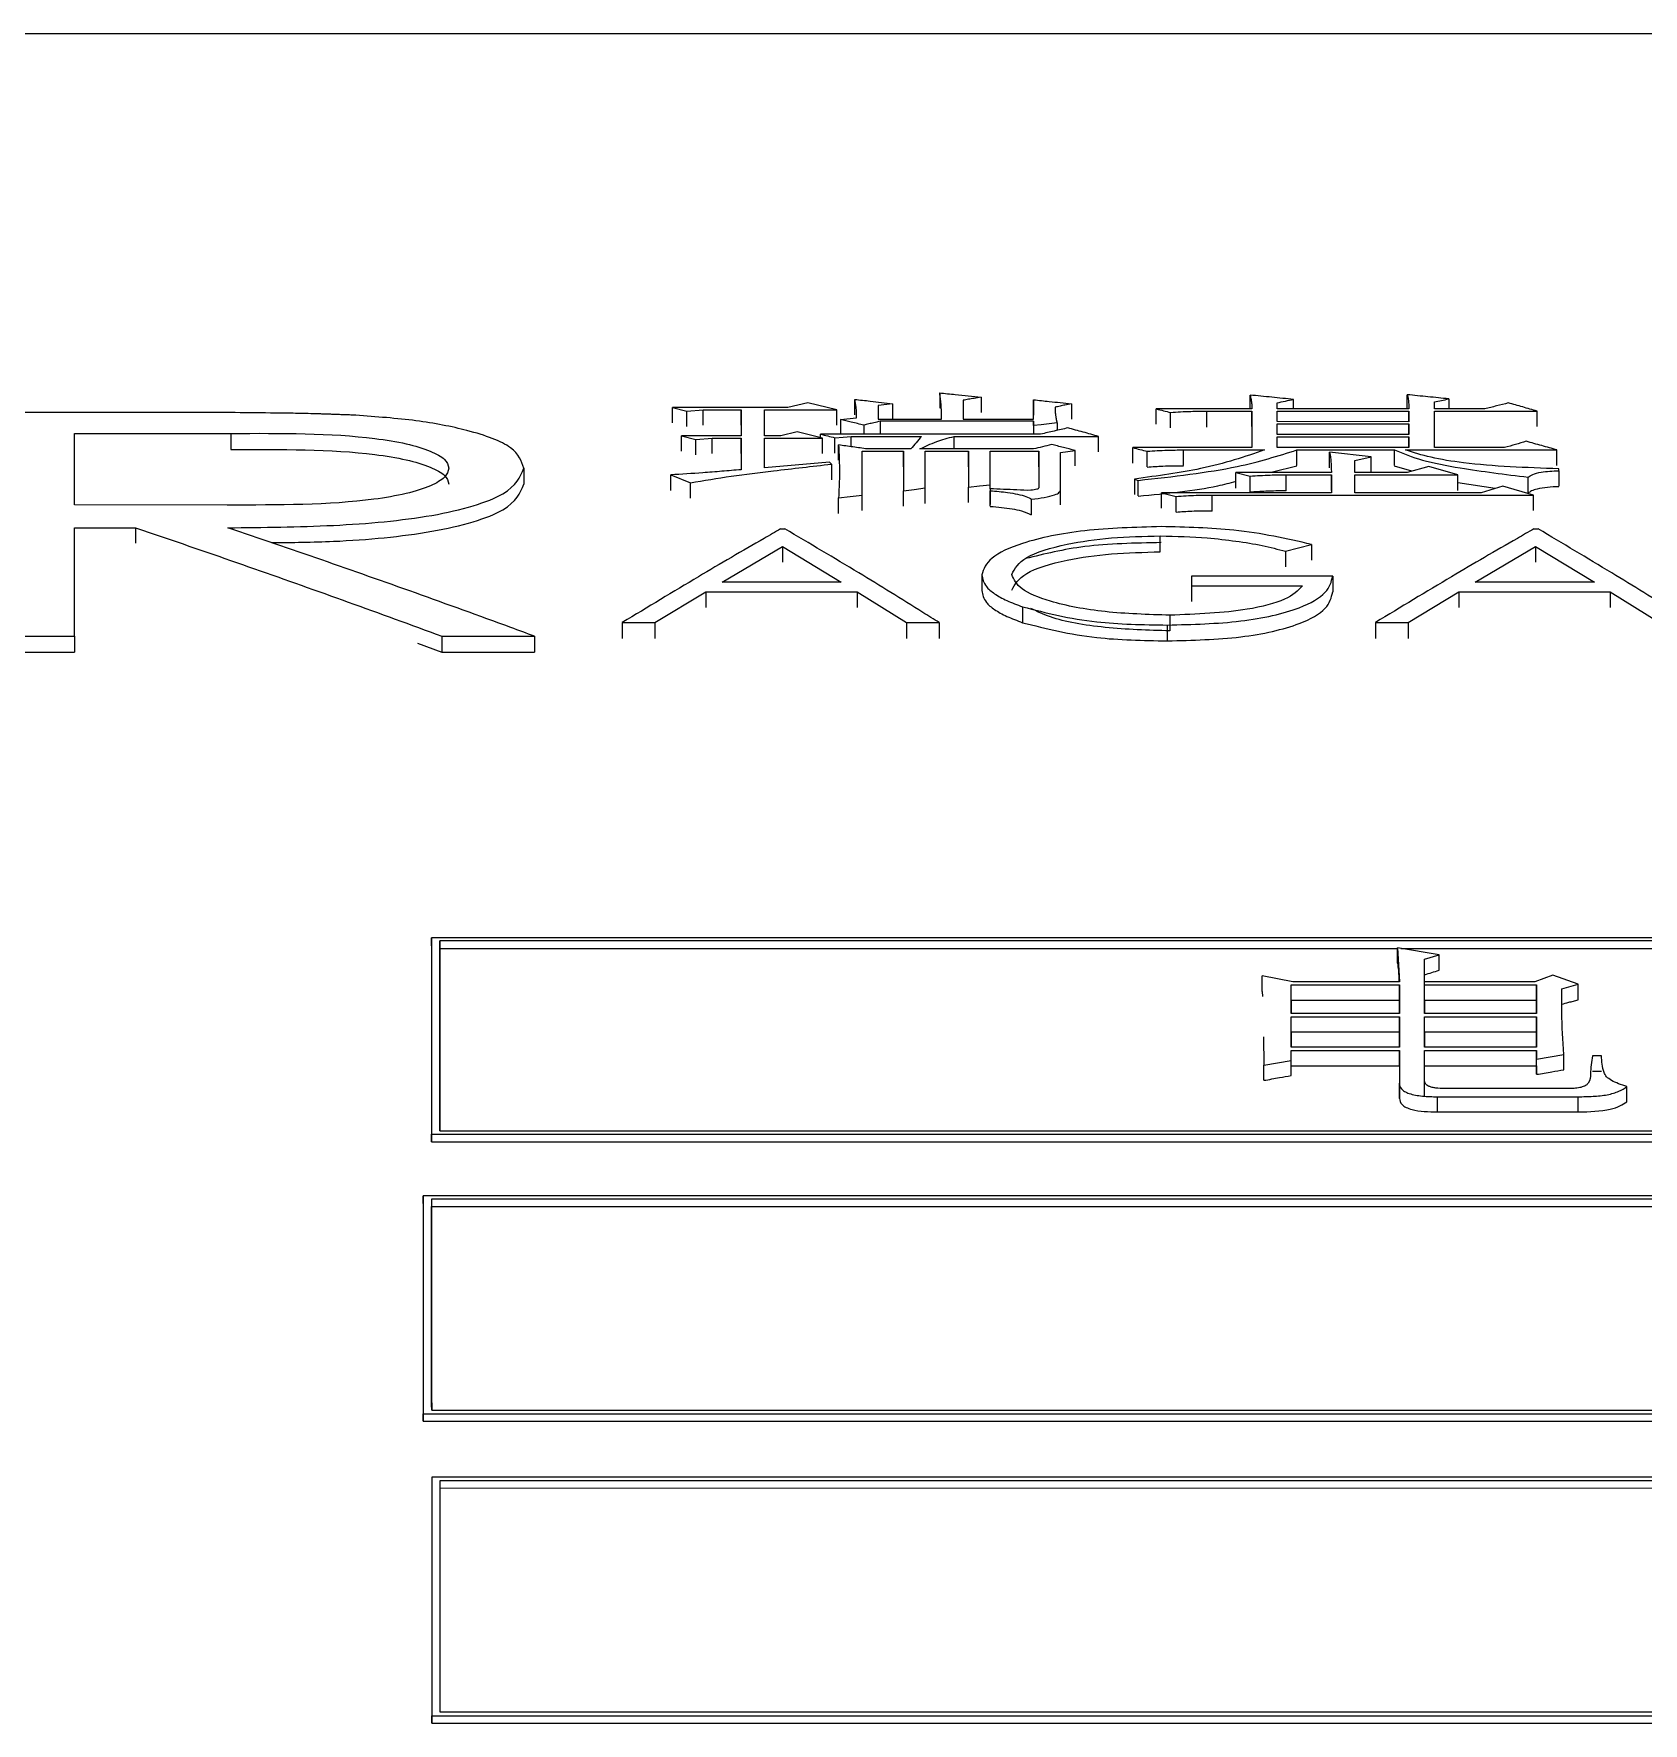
# Model space of a CAD drawing. Header units: millimetres. Extents: x 2223 to 4172, y 741 to 2119.
# Drawn here: x 2707.64 to 2717.28, y 1922.48 to 1932.61 of the extents above; entities that cross this region are included whole.
import ezdxf

# ---------------------------------------------------------------- set-up
doc = ezdxf.new("R2010")
doc.units = ezdxf.units.MM

msp = doc.modelspace()

# ---------------------------------------------------------------- linework, layer by layer
at = {"color": 7, "linetype": 'Continuous', "lineweight": 25}
for p, q in [((2734.201, 1932.604), (2697.201, 1932.606)), ((2712.274, 1930.394), (2712.155, 1930.366)), ((2712.447, 1930.353), (2712.274, 1930.394)), ((2712.555, 1930.323), (2712.555, 1930.415)), ((2712.782, 1930.389), (2712.696, 1930.379)), ((2712.782, 1930.389), (2712.782, 1930.297)), ((2713.064, 1930.454), (2713.064, 1930.362)), ((2713.204, 1930.41), (2713.204, 1930.297)), ((2713.312, 1930.428), (2713.312, 1930.336)), ((2713.626, 1930.297), (2713.626, 1930.413)), ((2713.626, 1930.413), (2713.626, 1930.321)), ((2713.853, 1930.389), (2713.853, 1930.297)), ((2714.924, 1930.358), (2714.924, 1930.441)), ((2715.086, 1930.358), (2715.086, 1930.394)), ((2715.184, 1930.358), (2715.184, 1930.415)), ((2715.865, 1930.358), (2715.865, 1930.443)), ((2716.028, 1930.358), (2716.028, 1930.4)), ((2716.114, 1930.418), (2716.114, 1930.358)), ((2708.432, 1930.337), (2707.431, 1930.337)), ((2711.463, 1930.366), (2711.549, 1930.345)), ((2712.155, 1930.366), (2711.463, 1930.366)), ((2711.463, 1930.274), (2711.463, 1930.366)), ((2711.549, 1930.345), (2711.647, 1930.353)), ((2711.549, 1930.253), (2711.549, 1930.345)), ((2711.647, 1930.353), (2711.874, 1930.353)), ((2711.874, 1930.353), (2711.874, 1930.196)), ((2711.874, 1930.261), (2711.874, 1930.353)), ((2712.014, 1930.353), (2712.447, 1930.353)), ((2712.014, 1930.196), (2712.014, 1930.353)), ((2712.447, 1930.261), (2712.447, 1930.353)), ((2712.469, 1930.295), (2712.566, 1930.305)), ((2712.469, 1930.295), (2712.469, 1930.207)), ((2712.696, 1930.379), (2712.696, 1930.297)), ((2712.696, 1930.297), (2713.074, 1930.297)), ((2712.707, 1930.284), (2712.707, 1930.207)), ((2713.626, 1930.284), (2712.707, 1930.284)), ((2713.204, 1930.297), (2713.626, 1930.297)), ((2713.626, 1930.284), (2713.626, 1930.207)), ((2713.626, 1930.258), (2713.626, 1930.284)), ((2714.935, 1930.358), (2714.362, 1930.358)), ((2714.362, 1930.266), (2714.362, 1930.358)), ((2714.448, 1930.245), (2714.448, 1930.337)), ((2714.665, 1930.345), (2714.935, 1930.345)), ((2714.665, 1930.248), (2714.665, 1930.345)), ((2714.935, 1930.345), (2714.935, 1930.126)), ((2714.935, 1930.253), (2714.935, 1930.345)), ((2715.876, 1930.358), (2715.086, 1930.358)), ((2715.086, 1930.345), (2715.876, 1930.345)), ((2715.086, 1930.282), (2715.086, 1930.345)), ((2715.876, 1930.281), (2715.086, 1930.282)), ((2715.876, 1930.345), (2715.876, 1930.281)), ((2715.876, 1930.281), (2715.876, 1930.345)), ((2716.33, 1930.358), (2716.028, 1930.358)), ((2716.028, 1930.345), (2716.644, 1930.345)), ((2716.028, 1930.126), (2716.028, 1930.345)), ((2716.644, 1930.253), (2716.644, 1930.345)), ((2707.88, 1929.784), (2707.88, 1930.211)), ((2707.88, 1930.211), (2708.817, 1930.211)), ((2708.817, 1930.211), (2708.817, 1930.115)), ((2711.517, 1930.196), (2711.603, 1930.175)), ((2711.874, 1930.196), (2711.517, 1930.196)), ((2711.517, 1930.104), (2711.517, 1930.196)), ((2711.603, 1930.175), (2711.701, 1930.183)), ((2711.701, 1930.183), (2711.874, 1930.183)), ((2711.874, 1930.183), (2711.874, 1929.994)), ((2711.874, 1930.09), (2711.874, 1930.183)), ((2712.112, 1930.196), (2712.014, 1930.196)), ((2712.014, 1930.183), (2712.361, 1930.183)), ((2712.014, 1930.005), (2712.014, 1930.183)), ((2712.209, 1930.22), (2712.112, 1930.196)), ((2712.361, 1930.183), (2712.209, 1930.22)), ((2713.669, 1930.207), (2712.35, 1930.207)), ((2712.35, 1930.185), (2712.35, 1930.207)), ((2712.361, 1930.09), (2712.361, 1930.183)), ((2712.436, 1930.093), (2712.436, 1930.185)), ((2712.534, 1930.193), (2712.955, 1930.193)), ((2712.534, 1930.131), (2712.534, 1930.193)), ((2712.609, 1930.26), (2712.609, 1930.207)), ((2713.15, 1930.193), (2714.016, 1930.193)), ((2713.15, 1930.118), (2713.15, 1930.193)), ((2713.626, 1930.258), (2713.626, 1930.207)), ((2713.767, 1930.274), (2713.767, 1930.229)), ((2714.016, 1930.101), (2714.016, 1930.193)), ((2715.086, 1930.268), (2715.876, 1930.268)), ((2715.086, 1930.204), (2715.086, 1930.268)), ((2715.876, 1930.204), (2715.086, 1930.204)), ((2715.086, 1930.191), (2715.876, 1930.191)), ((2715.086, 1930.126), (2715.086, 1930.191)), ((2715.876, 1930.268), (2715.876, 1930.204)), ((2715.876, 1930.204), (2715.876, 1930.268)), ((2715.876, 1930.191), (2715.876, 1930.126)), ((2715.876, 1930.126), (2715.876, 1930.191)), ((2711.603, 1930.082), (2711.603, 1930.175)), ((2712.458, 1930.05), (2712.458, 1930.142)), ((2712.599, 1930.104), (2712.847, 1930.104)), ((2712.599, 1929.842), (2712.599, 1930.104)), ((2712.891, 1930.118), (2712.631, 1930.118)), ((2712.847, 1930.104), (2712.847, 1929.868)), ((2712.847, 1930.011), (2712.847, 1930.104)), ((2713.626, 1930.118), (2712.945, 1930.118)), ((2712.977, 1930.104), (2713.237, 1930.104)), ((2712.977, 1929.885), (2712.977, 1930.104)), ((2713.237, 1930.104), (2713.237, 1929.89)), ((2713.237, 1930.011), (2713.237, 1930.104)), ((2713.367, 1930.104), (2713.659, 1930.104)), ((2713.367, 1929.904), (2713.367, 1930.104)), ((2713.659, 1930.104), (2713.659, 1929.885)), ((2713.659, 1930.011), (2713.659, 1930.104)), ((2713.788, 1929.876), (2713.788, 1930.096)), ((2713.875, 1930.017), (2713.875, 1930.109)), ((2714.935, 1930.126), (2714.221, 1930.126)), ((2714.221, 1930.033), (2714.221, 1930.126)), ((2714.308, 1930.011), (2714.308, 1930.104)), ((2714.524, 1930.112), (2715.011, 1930.112)), ((2714.524, 1930.02), (2714.524, 1930.112)), ((2715.876, 1930.126), (2715.086, 1930.126)), ((2715.205, 1930.02), (2715.205, 1930.112)), ((2715.205, 1930.112), (2715.79, 1930.112)), ((2715.649, 1930.071), (2715.4, 1930.099)), ((2715.4, 1930.006), (2715.4, 1930.099)), ((2715.79, 1930.02), (2715.79, 1930.112)), ((2715.855, 1930.112), (2716.763, 1930.112)), ((2716.449, 1930.126), (2716.028, 1930.126)), ((2716.763, 1930.02), (2716.763, 1930.112)), ((2710.572, 1930.003), (2710.572, 1929.907)), ((2712.404, 1930.038), (2712.014, 1930.005)), ((2712.415, 1930.027), (2712.404, 1930.038)), ((2712.415, 1930.027), (2712.415, 1929.934)), ((2715.205, 1930.016), (2715.059, 1929.979)), ((2715.552, 1930.049), (2715.649, 1930.071)), ((2715.552, 1929.977), (2715.552, 1930.049)), ((2715.649, 1929.978), (2715.649, 1930.071)), ((2715.893, 1929.985), (2715.79, 1930.016)), ((2715.995, 1930.013), (2715.865, 1929.977)), ((2716.168, 1929.963), (2715.995, 1930.013)), ((2716.774, 1929.988), (2716.774, 1929.999)), ((2716.774, 1929.988), (2716.774, 1929.895)), ((2711.452, 1929.87), (2711.452, 1929.963)), ((2711.452, 1929.963), (2711.57, 1929.916)), ((2711.57, 1929.823), (2711.57, 1929.916)), ((2712.977, 1929.792), (2712.977, 1929.885)), ((2713.237, 1929.797), (2713.237, 1929.89)), ((2713.367, 1929.879), (2713.367, 1929.904)), ((2713.367, 1929.879), (2713.367, 1929.868)), ((2713.367, 1929.879), (2713.367, 1929.786)), ((2713.788, 1929.783), (2713.788, 1929.876)), ((2714.232, 1929.938), (2714.232, 1929.845)), ((2714.232, 1929.938), (2714.254, 1929.93)), ((2714.254, 1929.837), (2714.254, 1929.93)), ((2714.838, 1929.977), (2714.924, 1929.955)), ((2715.411, 1929.977), (2714.838, 1929.977)), ((2714.838, 1929.884), (2714.838, 1929.977)), ((2714.924, 1929.862), (2714.924, 1929.955)), ((2715.141, 1929.963), (2715.411, 1929.963)), ((2715.141, 1929.867), (2715.141, 1929.963)), ((2715.411, 1929.963), (2715.411, 1929.856)), ((2715.411, 1929.87), (2715.411, 1929.963)), ((2715.865, 1929.977), (2715.552, 1929.977)), ((2715.552, 1929.963), (2716.168, 1929.963)), ((2715.552, 1929.856), (2715.552, 1929.963)), ((2716.168, 1929.87), (2716.168, 1929.963)), ((2716.393, 1929.882), (2716.168, 1929.915)), ((2716.439, 1929.896), (2716.309, 1929.856)), ((2716.623, 1929.842), (2716.439, 1929.896)), ((2716.59, 1929.856), (2716.59, 1929.949)), ((2708.795, 1929.782), (2707.88, 1929.784)), ((2712.458, 1929.732), (2712.458, 1929.825)), ((2712.599, 1929.749), (2712.599, 1929.842)), ((2712.847, 1929.775), (2712.847, 1929.868)), ((2713.367, 1929.775), (2713.367, 1929.868)), ((2713.615, 1929.723), (2713.615, 1929.817)), ((2714.394, 1929.763), (2714.394, 1929.856)), ((2714.394, 1929.856), (2714.481, 1929.834)), ((2715.411, 1929.856), (2714.394, 1929.856)), ((2714.481, 1929.74), (2714.481, 1929.834)), ((2714.697, 1929.746), (2714.697, 1929.842)), ((2714.697, 1929.842), (2716.623, 1929.842)), ((2716.309, 1929.856), (2715.552, 1929.856)), ((2716.623, 1929.749), (2716.623, 1929.842)), ((2707.88, 1929.646), (2708.245, 1929.646)), ((2707.88, 1928.996), (2707.88, 1929.646)), ((2708.245, 1929.646), (2708.245, 1929.553)), ((2712.111, 1929.639), (2712.137, 1929.639)), ((2714.386, 1929.502), (2714.386, 1929.597)), ((2716.624, 1929.639), (2716.65, 1929.639)), ((2711.76, 1929.32), (2712.122, 1929.533)), ((2712.122, 1929.533), (2712.474, 1929.32)), ((2712.122, 1929.533), (2712.122, 1929.439)), ((2715.137, 1929.506), (2715.291, 1929.546)), ((2715.137, 1929.506), (2715.137, 1929.412)), ((2715.291, 1929.546), (2715.291, 1929.452)), ((2716.273, 1929.32), (2716.635, 1929.533)), ((2716.635, 1929.533), (2716.987, 1929.32)), ((2716.635, 1929.533), (2716.635, 1929.439)), ((2712.474, 1929.32), (2711.76, 1929.32)), ((2713.316, 1929.364), (2713.316, 1929.269)), ((2714.573, 1929.356), (2714.573, 1929.298)), ((2715.419, 1929.356), (2714.573, 1929.356)), ((2714.573, 1929.356), (2714.573, 1929.262)), ((2714.573, 1929.298), (2715.239, 1929.298)), ((2714.573, 1929.298), (2714.573, 1929.204)), ((2715.419, 1929.356), (2715.419, 1929.262)), ((2716.987, 1929.32), (2716.273, 1929.32)), ((2711.358, 1929.078), (2711.662, 1929.262)), ((2711.662, 1929.262), (2711.662, 1929.168)), ((2711.662, 1929.262), (2712.569, 1929.262)), ((2712.569, 1929.262), (2712.569, 1929.168)), ((2712.569, 1929.262), (2712.865, 1929.078)), ((2713.561, 1929.172), (2713.561, 1929.077)), ((2715.871, 1929.078), (2716.175, 1929.262)), ((2716.175, 1929.262), (2716.175, 1929.168)), ((2716.175, 1929.262), (2717.082, 1929.262)), ((2717.082, 1929.262), (2717.082, 1929.168)), ((2717.082, 1929.262), (2717.377, 1929.078)), ((2711.162, 1929.078), (2711.358, 1929.078)), ((2711.358, 1929.078), (2711.358, 1928.983)), ((2712.865, 1929.078), (2713.06, 1929.078)), ((2713.06, 1929.078), (2713.06, 1928.983)), ((2714.444, 1929.122), (2714.444, 1929.028)), ((2715.675, 1929.078), (2715.871, 1929.078)), ((2715.871, 1929.078), (2715.871, 1928.983)), ((2707.431, 1928.996), (2707.88, 1928.996)), ((2707.88, 1928.996), (2707.88, 1928.901)), ((2710.081, 1928.996), (2710.081, 1928.901)), ((2710.081, 1928.996), (2710.636, 1928.996)), ((2710.636, 1928.996), (2710.636, 1928.901)), ((2714.428, 1929.063), (2714.428, 1928.968)), ((2707.431, 1928.901), (2707.88, 1928.901)), ((2709.935, 1928.955), (2710.081, 1928.901)), ((2710.081, 1928.901), (2710.636, 1928.901)), ((2710.019, 1927.141), (2710.019, 1927.189)), ((2732.002, 1927.188), (2710.019, 1927.189)), ((2731.952, 1927.171), (2710.069, 1927.171)), ((2710.069, 1927.125), (2710.069, 1927.171)), ((2710.069, 1927.125), (2715.808, 1927.125)), ((2715.808, 1927.128), (2715.819, 1926.925)), ((2716.057, 1927.086), (2715.808, 1927.128)), ((2715.808, 1927.036), (2715.808, 1927.128)), ((2715.827, 1927.125), (2720.741, 1927.125)), ((2715.97, 1927.06), (2716.057, 1927.086)), ((2715.97, 1926.925), (2715.97, 1927.06)), ((2715.97, 1927.059), (2715.97, 1927.06)), ((2716.057, 1926.994), (2716.057, 1927.086)), ((2715.181, 1926.925), (2714.997, 1926.96)), ((2714.997, 1926.868), (2714.997, 1926.96)), ((2715.97, 1926.925), (2715.97, 1926.967)), ((2716.738, 1926.964), (2716.63, 1926.925)), ((2716.89, 1926.91), (2716.738, 1926.964)), ((2714.997, 1926.868), (2714.999, 1926.837)), ((2715.17, 1926.906), (2715.819, 1926.906)), ((2715.17, 1926.735), (2715.17, 1926.906)), ((2715.17, 1926.814), (2715.17, 1926.906)), ((2715.819, 1926.925), (2715.181, 1926.925)), ((2715.819, 1926.906), (2715.819, 1926.735)), ((2715.819, 1926.814), (2715.819, 1926.906)), ((2716.63, 1926.925), (2715.97, 1926.925)), ((2715.97, 1926.833), (2715.97, 1926.925)), ((2715.97, 1926.906), (2716.641, 1926.906)), ((2715.97, 1926.735), (2715.97, 1926.906)), ((2715.97, 1926.814), (2715.97, 1926.906)), ((2716.641, 1926.906), (2716.641, 1926.735)), ((2716.641, 1926.814), (2716.641, 1926.906)), ((2716.792, 1926.883), (2716.89, 1926.91)), ((2716.89, 1926.818), (2716.89, 1926.91)), ((2715.17, 1926.814), (2715.17, 1926.735)), ((2715.819, 1926.814), (2715.17, 1926.814)), ((2715.819, 1926.735), (2715.819, 1926.814)), ((2715.97, 1926.814), (2715.97, 1926.735)), ((2716.641, 1926.814), (2715.97, 1926.814)), ((2716.641, 1926.735), (2716.641, 1926.814)), ((2715.819, 1926.735), (2715.17, 1926.735)), ((2715.17, 1926.715), (2715.819, 1926.715)), ((2715.17, 1926.534), (2715.17, 1926.715)), ((2715.17, 1926.624), (2715.17, 1926.715)), ((2715.819, 1926.715), (2715.819, 1926.534)), ((2715.819, 1926.624), (2715.819, 1926.715)), ((2716.641, 1926.735), (2715.97, 1926.735)), ((2715.97, 1926.715), (2716.641, 1926.715)), ((2715.97, 1926.534), (2715.97, 1926.715)), ((2715.97, 1926.624), (2715.97, 1926.715)), ((2716.641, 1926.715), (2716.641, 1926.534)), ((2716.641, 1926.624), (2716.641, 1926.715)), ((2715.004, 1926.595), (2715.007, 1926.426)), ((2715.17, 1926.624), (2715.17, 1926.534)), ((2715.819, 1926.624), (2715.17, 1926.624)), ((2715.819, 1926.534), (2715.819, 1926.624)), ((2715.97, 1926.624), (2715.97, 1926.534)), ((2716.641, 1926.624), (2715.97, 1926.624)), ((2716.641, 1926.534), (2716.641, 1926.624)), ((2715.007, 1926.426), (2715.17, 1926.454)), ((2715.819, 1926.534), (2715.17, 1926.534)), ((2715.17, 1926.514), (2715.819, 1926.514)), ((2715.17, 1926.454), (2715.17, 1926.514)), ((2715.17, 1926.422), (2715.17, 1926.514)), ((2715.17, 1926.363), (2715.17, 1926.454)), ((2715.819, 1926.514), (2715.819, 1926.317)), ((2715.819, 1926.422), (2715.819, 1926.514)), ((2716.641, 1926.534), (2715.97, 1926.534)), ((2715.97, 1926.514), (2716.641, 1926.514)), ((2715.97, 1926.329), (2715.97, 1926.514)), ((2715.97, 1926.422), (2715.97, 1926.514)), ((2716.641, 1926.514), (2716.641, 1926.462)), ((2716.641, 1926.422), (2716.641, 1926.514)), ((2716.641, 1926.462), (2716.803, 1926.49)), ((2716.641, 1926.371), (2716.641, 1926.462)), ((2716.803, 1926.398), (2716.803, 1926.49)), ((2717.03, 1926.482), (2716.976, 1926.482)), ((2715.007, 1926.335), (2715.007, 1926.426)), ((2715.17, 1926.363), (2715.17, 1926.422)), ((2715.17, 1926.422), (2715.819, 1926.422)), ((2715.819, 1926.422), (2715.819, 1926.226)), ((2715.97, 1926.24), (2715.97, 1926.422)), ((2715.97, 1926.422), (2716.641, 1926.422)), ((2716.641, 1926.422), (2716.641, 1926.371)), ((2716.976, 1926.39), (2717.03, 1926.39)), ((2715.819, 1926.226), (2715.819, 1926.317)), ((2716.046, 1926.145), (2716.046, 1926.236)), ((2716.046, 1926.236), (2716.89, 1926.236)), ((2716.847, 1926.285), (2716.1, 1926.285)), ((2716.89, 1926.145), (2716.89, 1926.236)), ((2717.182, 1926.206), (2717.182, 1926.297)), ((2710.019, 1926.162), (2710.019, 1925.967)), ((2716.046, 1926.145), (2716.89, 1926.145)), ((2710.069, 1926.032), (2731.953, 1926.032)), ((2710.019, 1925.967), (2710.019, 1926.013)), ((2710.019, 1926.013), (2732.002, 1926.013)), ((2710.019, 1925.967), (2732.002, 1925.966)), ((2709.969, 1925.597), (2709.969, 1925.643)), ((2731.953, 1925.642), (2709.969, 1925.643)), ((2731.903, 1925.623), (2710.019, 1925.623)), ((2710.019, 1925.578), (2731.903, 1925.578)), ((2709.969, 1924.635), (2709.969, 1924.292)), ((2709.969, 1924.292), (2709.969, 1924.337)), ((2709.969, 1924.337), (2731.953, 1924.336)), ((2710.02, 1924.358), (2731.903, 1924.357)), ((2709.969, 1924.292), (2731.953, 1924.292)), ((2710.02, 1923.957), (2710.02, 1923.913)), ((2732.003, 1923.957), (2710.02, 1923.957)), ((2710.07, 1923.936), (2731.953, 1923.936)), ((2710.07, 1923.892), (2710.07, 1923.936)), ((2710.07, 1923.892), (2731.953, 1923.891)), ((2710.02, 1922.683), (2710.02, 1922.483)), ((2710.02, 1922.483), (2710.02, 1922.526)), ((2710.02, 1922.526), (2732.003, 1922.525)), ((2731.953, 1922.548), (2710.07, 1922.549)), ((2710.02, 1922.483), (2732.003, 1922.482))]:
    msp.add_line(p, q, dxfattribs=at)
at = {"color": 7, "linetype": 'Continuous', "lineweight": 25, "flags": 128}
for points in [[(2711.647, 1930.261), (2711.647, 1930.28), (2711.647, 1930.305), (2711.647, 1930.329), (2711.647, 1930.353)], [(2711.701, 1930.09), (2711.701, 1930.111), (2711.701, 1930.135), (2711.701, 1930.159), (2711.701, 1930.183)], [(2712.436, 1930.185), (2712.485, 1930.189), (2712.534, 1930.193)], [(2713.767, 1930.274), (2713.721, 1930.268), (2713.673, 1930.263), (2713.626, 1930.258)], [(2713.788, 1930.096), (2713.832, 1930.103), (2713.875, 1930.109)], [(2712.847, 1929.868), (2712.912, 1929.876), (2712.977, 1929.885)], [(2713.237, 1929.89), (2713.302, 1929.897), (2713.367, 1929.904)], [(2712.458, 1929.825), (2712.528, 1929.834), (2712.599, 1929.842)], [(2711.162, 1929.078), (2711.162, 1929.053), (2711.162, 1929.028), (2711.162, 1928.983)], [(2712.865, 1929.078), (2712.865, 1929.054), (2712.865, 1929.03), (2712.865, 1928.983)], [(2715.675, 1929.078), (2715.675, 1929.053), (2715.675, 1929.028), (2715.675, 1928.983)]]:
    msp.add_lwpolyline(points, dxfattribs=at)
at = {"color": 7, "linetype": 'Continuous', "lineweight": 25}
for points, knots in [([(2712.566, 1930.305), (2712.566, 1930.316), (2712.566, 1930.337), (2712.563, 1930.374), (2712.558, 1930.4), (2712.555, 1930.415)], [0, 0, 0, 0, 0.2875755, 0.5751673, 1, 1, 1, 1]), ([(2712.555, 1930.415), (2712.586, 1930.412), (2712.639, 1930.406), (2712.715, 1930.397), (2712.76, 1930.392), (2712.782, 1930.389)], [0, 0, 0, 0, 0.408301, 0.70415, 1, 1, 1, 1]), ([(2713.074, 1930.297), (2713.074, 1930.298), (2713.074, 1930.3), (2713.074, 1930.303), (2713.074, 1930.306), (2713.074, 1930.309), (2713.074, 1930.312), (2713.074, 1930.314), (2713.074, 1930.317), (2713.074, 1930.319), (2713.074, 1930.321), (2713.074, 1930.324), (2713.074, 1930.327), (2713.074, 1930.329), (2713.074, 1930.331), (2713.074, 1930.334), (2713.074, 1930.336), (2713.074, 1930.339), (2713.074, 1930.341), (2713.074, 1930.344), (2713.074, 1930.346), (2713.074, 1930.348), (2713.074, 1930.351), (2713.074, 1930.354), (2713.074, 1930.356), (2713.074, 1930.358), (2713.073, 1930.361), (2713.073, 1930.363), (2713.073, 1930.366), (2713.073, 1930.368), (2713.073, 1930.37), (2713.073, 1930.373), (2713.073, 1930.376), (2713.072, 1930.378), (2713.072, 1930.38), (2713.072, 1930.383), (2713.072, 1930.385), (2713.072, 1930.387), (2713.072, 1930.39), (2713.071, 1930.393), (2713.071, 1930.395), (2713.071, 1930.398), (2713.071, 1930.4), (2713.07, 1930.402), (2713.07, 1930.405), (2713.07, 1930.407), (2713.069, 1930.41), (2713.069, 1930.412), (2713.069, 1930.415), (2713.069, 1930.417), (2713.068, 1930.419), (2713.068, 1930.422), (2713.068, 1930.424), (2713.067, 1930.427), (2713.067, 1930.429), (2713.067, 1930.431), (2713.066, 1930.434), (2713.066, 1930.436), (2713.066, 1930.439), (2713.065, 1930.441), (2713.065, 1930.444), (2713.065, 1930.446), (2713.064, 1930.448), (2713.064, 1930.451), (2713.064, 1930.453), (2713.064, 1930.454)], [0, 0, 0, 0, 0.017776, 0.035552, 0.053328, 0.071104, 0.08888, 0.106656, 0.124432, 0.13332, 0.151096, 0.168872, 0.186648, 0.195536, 0.213312, 0.231088, 0.248864, 0.257752, 0.275528, 0.293304, 0.31108, 0.319968, 0.337744, 0.355519, 0.373295, 0.382183, 0.399959, 0.417735, 0.435511, 0.444399, 0.462175, 0.479951, 0.497727, 0.515503, 0.524391, 0.542167, 0.559943, 0.568831, 0.586607, 0.604383, 0.622159, 0.639935, 0.648823, 0.666599, 0.684375, 0.702151, 0.711039, 0.728815, 0.746591, 0.764367, 0.773255, 0.791031, 0.808807, 0.826583, 0.835471, 0.853247, 0.871023, 0.888799, 0.897687, 0.915463, 0.933239, 0.951015, 0.959903, 0.977679, 1, 1, 1, 1]), ([(2713.064, 1930.454), (2713.095, 1930.451), (2713.152, 1930.445), (2713.235, 1930.436), (2713.287, 1930.431), (2713.312, 1930.428)], [0, 0, 0, 0, 0.377751, 0.688875, 1, 1, 1, 1]), ([(2713.312, 1930.428), (2713.298, 1930.426), (2713.273, 1930.422), (2713.237, 1930.416), (2713.215, 1930.412), (2713.204, 1930.41)], [0, 0, 0, 0, 0.390452, 0.695226, 1, 1, 1, 1]), ([(2713.626, 1930.413), (2713.658, 1930.409), (2713.711, 1930.404), (2713.787, 1930.396), (2713.831, 1930.391), (2713.853, 1930.389)], [0, 0, 0, 0, 0.414517, 0.707258, 1, 1, 1, 1]), ([(2713.853, 1930.389), (2713.84, 1930.386), (2713.818, 1930.382), (2713.785, 1930.375), (2713.766, 1930.37), (2713.756, 1930.368)], [0, 0, 0, 0, 0.40015, 0.700074, 1, 1, 1, 1]), ([(2714.924, 1930.441), (2714.926, 1930.432), (2714.93, 1930.414), (2714.934, 1930.386), (2714.935, 1930.367), (2714.935, 1930.358)], [0, 0, 0, 0, 0.32278, 0.661317, 1, 1, 1, 1]), ([(2715.184, 1930.415), (2715.141, 1930.419), (2715.054, 1930.428), (2714.967, 1930.437), (2714.924, 1930.441)], [0, 0, 0, 0, 0.499999, 1, 1, 1, 1]), ([(2715.086, 1930.394), (2715.103, 1930.398), (2715.135, 1930.405), (2715.168, 1930.412), (2715.184, 1930.415)], [0, 0, 0, 0, 0.500001, 1, 1, 1, 1]), ([(2715.865, 1930.443), (2715.868, 1930.434), (2715.872, 1930.416), (2715.875, 1930.387), (2715.876, 1930.368), (2715.876, 1930.358)], [0, 0, 0, 0, 0.320799, 0.66032, 1, 1, 1, 1]), ([(2716.114, 1930.418), (2716.073, 1930.422), (2715.99, 1930.431), (2715.907, 1930.439), (2715.865, 1930.443)], [0, 0, 0, 0, 0.499999, 1, 1, 1, 1]), ([(2716.028, 1930.4), (2716.042, 1930.403), (2716.071, 1930.409), (2716.1, 1930.415), (2716.114, 1930.418)], [0, 0, 0, 0, 0.500001, 1, 1, 1, 1]), ([(2716.471, 1930.394), (2716.448, 1930.388), (2716.401, 1930.376), (2716.354, 1930.364), (2716.33, 1930.358)], [0, 0, 0, 0, 0.499996, 1, 1, 1, 1]), ([(2716.644, 1930.345), (2716.615, 1930.353), (2716.558, 1930.37), (2716.5, 1930.386), (2716.471, 1930.394)], [0, 0, 0, 0, 0.5, 1, 1, 1, 1]), ([(2709.565, 1930.32), (2709.555, 1930.321), (2709.54, 1930.321), (2709.52, 1930.322), (2709.505, 1930.323), (2709.485, 1930.323), (2709.465, 1930.324), (2709.445, 1930.325), (2709.43, 1930.325), (2709.415, 1930.326), (2709.395, 1930.327), (2709.375, 1930.327), (2709.355, 1930.328), (2709.34, 1930.328), (2709.31, 1930.329), (2709.245, 1930.331), (2709.164, 1930.332), (2709.024, 1930.334), (2708.854, 1930.336), (2708.637, 1930.337), (2708.5, 1930.337), (2708.432, 1930.337)], [0, 0, 0, 0, 0.026604, 0.039906, 0.053209, 0.066511, 0.093115, 0.106417, 0.119719, 0.133022, 0.146324, 0.172928, 0.18623, 0.199533, 0.212835, 0.266046, 0.372479, 0.425688, 0.638532, 0.819249, 1, 1, 1, 1]), ([(2710.572, 1930.003), (2710.558, 1930.045), (2710.53, 1930.131), (2710.265, 1930.228), (2709.932, 1930.293), (2709.688, 1930.311), (2709.565, 1930.32)], [0, 0, 0, 0, 0.268776, 0.544534, 0.769495, 1, 1, 1, 1]), ([(2712.609, 1930.26), (2712.597, 1930.263), (2712.572, 1930.27), (2712.525, 1930.281), (2712.491, 1930.289), (2712.469, 1930.295)], [0, 0, 0, 0, 0.266243, 0.532487, 1, 1, 1, 1]), ([(2712.707, 1930.284), (2712.694, 1930.281), (2712.672, 1930.276), (2712.639, 1930.268), (2712.619, 1930.263), (2712.609, 1930.26)], [0, 0, 0, 0, 0.384576, 0.692287, 1, 1, 1, 1]), ([(2713.756, 1930.368), (2713.756, 1930.357), (2713.756, 1930.344), (2713.757, 1930.331), (2713.757, 1930.328), (2713.758, 1930.325), (2713.758, 1930.322), (2713.758, 1930.32), (2713.759, 1930.317), (2713.759, 1930.314), (2713.76, 1930.31), (2713.76, 1930.307), (2713.761, 1930.304), (2713.761, 1930.301), (2713.762, 1930.298), (2713.762, 1930.295), (2713.763, 1930.292), (2713.763, 1930.29), (2713.764, 1930.287), (2713.764, 1930.286), (2713.765, 1930.284), (2713.765, 1930.282), (2713.765, 1930.28), (2713.766, 1930.279), (2713.766, 1930.277), (2713.766, 1930.276), (2713.767, 1930.274), (2713.767, 1930.274)], [0, 0, 0, 0, 0.37469, 0.398108, 0.421526, 0.468361, 0.491779, 0.515197, 0.538615, 0.58545, 0.608868, 0.655703, 0.679121, 0.702539, 0.749374, 0.772792, 0.79621, 0.843045, 0.854754, 0.866463, 0.889881, 0.913299, 0.936716, 0.948425, 0.960134, 0.980067, 1, 1, 1, 1]), ([(2714.362, 1930.358), (2714.376, 1930.354), (2714.405, 1930.347), (2714.434, 1930.34), (2714.448, 1930.337)], [0, 0, 0, 0, 0.5, 1, 1, 1, 1]), ([(2714.448, 1930.337), (2714.488, 1930.34), (2714.559, 1930.344), (2714.632, 1930.345), (2714.665, 1930.345)], [0, 0, 0, 0, 0.558835, 1, 1, 1, 1]), ([(2708.817, 1930.211), (2709.117, 1930.213), (2709.493, 1930.214), (2709.872, 1930.152), (2710.013, 1930.108), (2710.108, 1930.058), (2710.118, 1930.021), (2710.123, 1930.003)], [0, 0, 0, 0, 0.515202, 0.645783, 0.772677, 0.88728, 1, 1, 1, 1]), ([(2712.35, 1930.207), (2712.364, 1930.203), (2712.393, 1930.196), (2712.422, 1930.189), (2712.436, 1930.185)], [0, 0, 0, 0, 0.499999, 1, 1, 1, 1]), ([(2712.955, 1930.193), (2712.945, 1930.181), (2712.923, 1930.156), (2712.901, 1930.13), (2712.891, 1930.118)], [0, 0, 0, 0, 0.5, 1, 1, 1, 1]), ([(2712.945, 1930.118), (2712.976, 1930.133), (2713.033, 1930.161), (2713.114, 1930.184), (2713.15, 1930.193)], [0, 0, 0, 0, 0.55626, 1, 1, 1, 1]), ([(2713.832, 1930.244), (2713.805, 1930.238), (2713.751, 1930.226), (2713.696, 1930.213), (2713.669, 1930.207)], [0, 0, 0, 0, 0.499999, 1, 1, 1, 1]), ([(2714.016, 1930.193), (2713.985, 1930.202), (2713.924, 1930.219), (2713.862, 1930.236), (2713.832, 1930.244)], [0, 0, 0, 0, 0.5, 1, 1, 1, 1]), ([(2708.817, 1930.115), (2709.117, 1930.116), (2709.493, 1930.118), (2709.872, 1930.056), (2710.013, 1930.012), (2710.108, 1929.962), (2710.118, 1929.925), (2710.123, 1929.908)], [0, 0, 0, 0, 0.515403, 0.645991, 0.772847, 0.887377, 1, 1, 1, 1]), ([(2712.458, 1930.142), (2712.459, 1930.123), (2712.462, 1930.061), (2712.465, 1929.956), (2712.46, 1929.869), (2712.458, 1929.825)], [0, 0, 0, 0, 0.18758, 0.593728, 1, 1, 1, 1]), ([(2712.631, 1930.118), (2712.602, 1930.122), (2712.544, 1930.13), (2712.487, 1930.138), (2712.458, 1930.142)], [0, 0, 0, 0, 0.5, 1, 1, 1, 1]), ([(2713.734, 1930.145), (2713.716, 1930.14), (2713.68, 1930.131), (2713.644, 1930.122), (2713.626, 1930.118)], [0, 0, 0, 0, 0.499995, 1, 1, 1, 1]), ([(2713.875, 1930.109), (2713.852, 1930.115), (2713.805, 1930.127), (2713.758, 1930.139), (2713.734, 1930.145)], [0, 0, 0, 0, 0.499999, 1, 1, 1, 1]), ([(2714.221, 1930.126), (2714.236, 1930.122), (2714.264, 1930.115), (2714.293, 1930.108), (2714.308, 1930.104)], [0, 0, 0, 0, 0.5, 1, 1, 1, 1]), ([(2715.011, 1930.112), (2714.892, 1930.071), (2714.677, 1929.998), (2714.37, 1929.957), (2714.232, 1929.938)], [0, 0, 0, 0, 0.551009, 1, 1, 1, 1]), ([(2714.254, 1929.93), (2714.463, 1929.953), (2714.831, 1929.994), (2715.092, 1930.077), (2715.205, 1930.112)], [0, 0, 0, 0, 0.567388, 1, 1, 1, 1]), ([(2714.308, 1930.104), (2714.347, 1930.107), (2714.419, 1930.112), (2714.492, 1930.112), (2714.524, 1930.112)], [0, 0, 0, 0, 0.558835, 1, 1, 1, 1]), ([(2715.4, 1930.099), (2715.404, 1930.078), (2715.409, 1930.048), (2715.41, 1930.008), (2715.411, 1929.987), (2715.411, 1929.977)], [0, 0, 0, 0, 0.499799, 0.749887, 1, 1, 1, 1]), ([(2715.79, 1930.112), (2715.841, 1930.091), (2715.946, 1930.048), (2716.228, 1929.994), (2716.452, 1929.966), (2716.59, 1929.949)], [0, 0, 0, 0, 0.271719, 0.55196, 1, 1, 1, 1]), ([(2716.774, 1929.999), (2716.578, 1930.006), (2716.306, 1930.016), (2716.002, 1930.065), (2715.903, 1930.097), (2715.855, 1930.112)], [0, 0, 0, 0, 0.568218, 0.786771, 1, 1, 1, 1]), ([(2716.579, 1930.164), (2716.558, 1930.157), (2716.514, 1930.145), (2716.471, 1930.132), (2716.449, 1930.126)], [0, 0, 0, 0, 0.499997, 1, 1, 1, 1]), ([(2716.763, 1930.112), (2716.733, 1930.121), (2716.671, 1930.138), (2716.61, 1930.155), (2716.579, 1930.164)], [0, 0, 0, 0, 0.5, 1, 1, 1, 1]), ([(2710.123, 1930.003), (2710.118, 1929.985), (2710.108, 1929.948), (2710.016, 1929.894), (2709.872, 1929.848), (2709.483, 1929.781), (2709.1, 1929.782), (2708.795, 1929.782)], [0, 0, 0, 0, 0.11283, 0.2273, 0.354231, 0.484873, 1, 1, 1, 1]), ([(2708.799, 1929.646), (2709.01, 1929.648), (2709.429, 1929.652), (2709.945, 1929.698), (2710.276, 1929.774), (2710.514, 1929.868), (2710.55, 1929.95), (2710.572, 1930.003)], [0, 0, 0, 0, 0.260913, 0.517661, 0.647473, 0.773697, 1, 1, 1, 1]), ([(2711.874, 1929.994), (2711.836, 1929.991), (2711.759, 1929.984), (2711.619, 1929.973), (2711.516, 1929.967), (2711.452, 1929.963)], [0, 0, 0, 0, 0.273664, 0.547351, 1, 1, 1, 1]), ([(2711.57, 1929.916), (2711.651, 1929.929), (2711.812, 1929.957), (2712.098, 1929.991), (2712.299, 1930.014), (2712.415, 1930.027)], [0, 0, 0, 0, 0.3007253, 0.5990417, 1, 1, 1, 1]), ([(2714.524, 1930.016), (2714.483, 1930.016), (2714.41, 1930.015), (2714.339, 1930.01), (2714.308, 1930.008)], [0, 0, 0, 0, 0.561085, 1, 1, 1, 1]), ([(2716.59, 1929.949), (2716.598, 1929.955), (2716.614, 1929.967), (2716.678, 1929.983), (2716.737, 1929.986), (2716.774, 1929.988)], [0, 0, 0, 0, 0.2687155, 0.5468291, 1, 1, 1, 1]), ([(2709.06, 1929.557), (2709.184, 1929.558), (2709.515, 1929.562), (2709.945, 1929.603), (2710.276, 1929.678), (2710.514, 1929.772), (2710.55, 1929.854), (2710.572, 1929.907)], [0, 0, 0, 0, 0.171744, 0.459618, 0.605115, 0.74654, 1, 1, 1, 1]), ([(2713.659, 1929.885), (2713.657, 1929.883), (2713.655, 1929.88), (2713.646, 1929.876), (2713.63, 1929.872), (2713.59, 1929.869), (2713.5, 1929.874), (2713.419, 1929.877), (2713.367, 1929.879)], [0, 0, 0, 0, 0.0497966, 0.1008375, 0.1638489, 0.2293145, 0.4925683, 1, 1, 1, 1]), ([(2713.615, 1929.817), (2713.667, 1929.824), (2713.738, 1929.833), (2713.785, 1929.858), (2713.787, 1929.87), (2713.788, 1929.876)], [0, 0, 0, 0, 0.572838, 0.788051, 1, 1, 1, 1]), ([(2714.838, 1929.923), (2714.802, 1929.913), (2714.641, 1929.87), (2714.423, 1929.85), (2714.254, 1929.834)], [0, 0, 0, 0, 0.219968, 1, 1, 1, 1]), ([(2714.924, 1929.955), (2714.964, 1929.958), (2715.035, 1929.963), (2715.108, 1929.963), (2715.141, 1929.963)], [0, 0, 0, 0, 0.5588348, 1, 1, 1, 1]), ([(2716.774, 1929.892), (2716.751, 1929.891), (2716.705, 1929.889), (2716.647, 1929.88), (2716.608, 1929.867), (2716.596, 1929.858), (2716.59, 1929.853)], [0, 0, 0, 0, 0.2902729, 0.5737489, 0.7896358, 1, 1, 1, 1]), ([(2713.367, 1929.868), (2713.402, 1929.865), (2713.46, 1929.86), (2713.532, 1929.848), (2713.584, 1929.834), (2713.605, 1929.822), (2713.615, 1929.817)], [0, 0, 0, 0, 0.34869, 0.570906, 0.788288, 1, 1, 1, 1]), ([(2714.481, 1929.834), (2714.52, 1929.836), (2714.592, 1929.842), (2714.665, 1929.842), (2714.697, 1929.842)], [0, 0, 0, 0, 0.5588348, 1, 1, 1, 1]), ([(2715.141, 1929.867), (2715.099, 1929.867), (2715.026, 1929.866), (2714.955, 1929.861), (2714.924, 1929.859)], [0, 0, 0, 0, 0.561086, 1, 1, 1, 1]), ([(2713.615, 1929.721), (2713.598, 1929.73), (2713.568, 1929.744), (2713.499, 1929.758), (2713.435, 1929.766), (2713.39, 1929.77), (2713.367, 1929.772)], [0, 0, 0, 0, 0.328275, 0.548712, 0.773165, 1, 1, 1, 1]), ([(2714.697, 1929.746), (2714.656, 1929.746), (2714.583, 1929.746), (2714.512, 1929.74), (2714.481, 1929.738)], [0, 0, 0, 0, 0.5610855, 1, 1, 1, 1]), ([(2708.245, 1929.646), (2708.292, 1929.63), (2708.53, 1929.549), (2708.955, 1929.402), (2709.519, 1929.202), (2709.894, 1929.065), (2710.081, 1928.996)], [0, 0, 0, 0, 0.077607, 0.388036, 0.694012, 1, 1, 1, 1]), ([(2710.636, 1928.996), (2710.589, 1929.013), (2710.351, 1929.101), (2709.926, 1929.255), (2709.361, 1929.454), (2708.987, 1929.582), (2708.799, 1929.646)], [0, 0, 0, 0, 0.077607, 0.3880366, 0.6940124, 1, 1, 1, 1]), ([(2712.111, 1929.639), (2712.078, 1929.62), (2711.914, 1929.526), (2711.598, 1929.342), (2711.315, 1929.17), (2711.162, 1929.078)], [0, 0, 0, 0, 0.103722, 0.518616, 1, 1, 1, 1]), ([(2713.06, 1929.078), (2713.028, 1929.098), (2712.867, 1929.199), (2712.56, 1929.389), (2712.284, 1929.552), (2712.137, 1929.639)], [0, 0, 0, 0, 0.104313, 0.521568, 1, 1, 1, 1]), ([(2714.392, 1929.653), (2714.235, 1929.648), (2713.927, 1929.64), (2713.568, 1929.566), (2713.353, 1929.468), (2713.328, 1929.398), (2713.316, 1929.364)], [0, 0, 0, 0, 0.292337, 0.575557, 0.790285, 1, 1, 1, 1]), ([(2713.496, 1929.366), (2713.515, 1929.401), (2713.553, 1929.474), (2713.802, 1929.548), (2714.09, 1929.59), (2714.287, 1929.595), (2714.386, 1929.597)], [0, 0, 0, 0, 0.266309, 0.543068, 0.76962, 1, 1, 1, 1]), ([(2714.386, 1929.597), (2714.481, 1929.595), (2714.637, 1929.59), (2714.84, 1929.567), (2714.999, 1929.541), (2715.091, 1929.517), (2715.137, 1929.506)], [0, 0, 0, 0, 0.344694, 0.565951, 0.784515, 1, 1, 1, 1]), ([(2715.291, 1929.546), (2715.142, 1929.58), (2714.875, 1929.641), (2714.541, 1929.649), (2714.392, 1929.653)], [0, 0, 0, 0, 0.553186, 1, 1, 1, 1]), ([(2716.624, 1929.639), (2716.591, 1929.62), (2716.427, 1929.526), (2716.111, 1929.342), (2715.827, 1929.17), (2715.675, 1929.078)], [0, 0, 0, 0, 0.103722, 0.518616, 1, 1, 1, 1]), ([(2717.573, 1929.078), (2717.541, 1929.098), (2717.38, 1929.199), (2717.072, 1929.388), (2716.797, 1929.552), (2716.65, 1929.639)], [0, 0, 0, 0, 0.104313, 0.521568, 1, 1, 1, 1]), ([(2713.496, 1929.271), (2713.515, 1929.306), (2713.553, 1929.379), (2713.802, 1929.453), (2714.09, 1929.494), (2714.287, 1929.499), (2714.386, 1929.502)], [0, 0, 0, 0, 0.26614, 0.542866, 0.769494, 1, 1, 1, 1]), ([(2714.392, 1929.557), (2714.233, 1929.554), (2713.928, 1929.547), (2713.692, 1929.489), (2713.579, 1929.461)], [0, 0, 0, 0, 0.520352, 1, 1, 1, 1]), ([(2713.316, 1929.364), (2713.321, 1929.34), (2713.329, 1929.301), (2713.39, 1929.25), (2713.463, 1929.209), (2713.528, 1929.184), (2713.561, 1929.172)], [0, 0, 0, 0, 0.334846, 0.553685, 0.77524, 1, 1, 1, 1]), ([(2714.444, 1929.122), (2714.311, 1929.126), (2714.051, 1929.134), (2713.737, 1929.194), (2713.535, 1929.277), (2713.509, 1929.336), (2713.496, 1929.366)], [0, 0, 0, 0, 0.291834, 0.575874, 0.791001, 1, 1, 1, 1]), ([(2714.428, 1929.063), (2714.578, 1929.067), (2714.874, 1929.074), (2715.217, 1929.153), (2715.395, 1929.255), (2715.411, 1929.323), (2715.419, 1929.356)], [0, 0, 0, 0, 0.293176, 0.575821, 0.789619, 1, 1, 1, 1]), ([(2715.239, 1929.298), (2715.211, 1929.27), (2715.153, 1929.212), (2714.863, 1929.138), (2714.604, 1929.128), (2714.444, 1929.122)], [0, 0, 0, 0, 0.267419, 0.54663, 1, 1, 1, 1]), ([(2713.316, 1929.269), (2713.321, 1929.245), (2713.329, 1929.206), (2713.39, 1929.155), (2713.463, 1929.114), (2713.528, 1929.09), (2713.561, 1929.077)], [0, 0, 0, 0, 0.334778, 0.5536, 0.775175, 1, 1, 1, 1]), ([(2713.561, 1929.172), (2713.702, 1929.136), (2713.958, 1929.071), (2714.282, 1929.065), (2714.428, 1929.063)], [0, 0, 0, 0, 0.5512714, 1, 1, 1, 1]), ([(2714.428, 1928.968), (2714.578, 1928.972), (2714.874, 1928.979), (2715.217, 1929.058), (2715.395, 1929.16), (2715.411, 1929.228), (2715.419, 1929.261)], [0, 0, 0, 0, 0.2933457, 0.5760421, 0.7897566, 1, 1, 1, 1]), ([(2713.561, 1929.077), (2713.702, 1929.042), (2713.958, 1928.977), (2714.282, 1928.971), (2714.428, 1928.968)], [0, 0, 0, 0, 0.551186, 1, 1, 1, 1]), ([(2714.444, 1929.028), (2714.313, 1929.032), (2714.054, 1929.04), (2713.751, 1929.093), (2713.646, 1929.145), (2713.61, 1929.163)], [0, 0, 0, 0, 0.402606, 0.794339, 1, 1, 1, 1]), ([(2710.019, 1927.189), (2710.019, 1927.075), (2710.019, 1926.848), (2710.019, 1926.458), (2710.019, 1926.175), (2710.019, 1926.013)], [0, 0, 0, 0, 0.300085, 0.60017, 1, 1, 1, 1]), ([(2710.069, 1927.171), (2710.069, 1927.058), (2710.069, 1926.83), (2710.069, 1926.452), (2710.069, 1926.181), (2710.069, 1926.032)], [0, 0, 0, 0, 0.309667, 0.619333, 1, 1, 1, 1]), ([(2710.069, 1926.032), (2710.069, 1926.135), (2710.069, 1926.355), (2710.069, 1926.721), (2710.069, 1926.978), (2710.069, 1927.125)], [0, 0, 0, 0, 0.271867, 0.584043, 1, 1, 1, 1]), ([(2715.808, 1927.036), (2715.811, 1927.008), (2715.815, 1926.972), (2715.816, 1926.934), (2715.816, 1926.925)], [0, 0, 0, 0, 0.750206, 1, 1, 1, 1]), ([(2715.97, 1926.967), (2715.985, 1926.972), (2716.013, 1926.981), (2716.042, 1926.99), (2716.057, 1926.994)], [0, 0, 0, 0, 0.5, 1, 1, 1, 1]), ([(2716.803, 1926.49), (2716.798, 1926.574), (2716.791, 1926.706), (2716.792, 1926.836), (2716.792, 1926.883)], [0, 0, 0, 0, 0.638088, 1, 1, 1, 1]), ([(2716.792, 1926.791), (2716.806, 1926.795), (2716.829, 1926.801), (2716.861, 1926.81), (2716.88, 1926.815), (2716.89, 1926.818)], [0, 0, 0, 0, 0.420135, 0.710067, 1, 1, 1, 1]), ([(2716.976, 1926.482), (2716.971, 1926.446), (2716.962, 1926.392), (2716.963, 1926.331), (2716.939, 1926.305), (2716.915, 1926.294), (2716.883, 1926.287), (2716.859, 1926.286), (2716.847, 1926.285)], [0, 0, 0, 0, 0.493159, 0.73973, 0.802045, 0.866016, 0.932317, 1, 1, 1, 1]), ([(2717.182, 1926.297), (2717.148, 1926.308), (2717.098, 1926.325), (2717.058, 1926.356), (2717.032, 1926.406), (2717.031, 1926.448), (2717.03, 1926.482)], [0, 0, 0, 0, 0.25748, 0.383051, 0.506976, 1, 1, 1, 1]), ([(2715.007, 1926.335), (2715.023, 1926.337), (2715.054, 1926.343), (2715.108, 1926.352), (2715.146, 1926.359), (2715.17, 1926.363)], [0, 0, 0, 0, 0.283921, 0.567841, 1, 1, 1, 1]), ([(2716.641, 1926.371), (2716.656, 1926.373), (2716.687, 1926.378), (2716.741, 1926.388), (2716.78, 1926.394), (2716.803, 1926.398)], [0, 0, 0, 0, 0.283921, 0.567841, 1, 1, 1, 1]), ([(2715.819, 1926.317), (2715.82, 1926.306), (2715.823, 1926.289), (2715.848, 1926.268), (2715.877, 1926.255), (2715.914, 1926.246), (2715.971, 1926.238), (2716.016, 1926.237), (2716.046, 1926.236)], [0, 0, 0, 0, 0.237248, 0.358127, 0.481895, 0.608984, 0.738704, 1, 1, 1, 1]), ([(2716.1, 1926.285), (2716.083, 1926.285), (2716.058, 1926.286), (2716.026, 1926.29), (2716.004, 1926.295), (2715.988, 1926.302), (2715.973, 1926.314), (2715.971, 1926.323), (2715.97, 1926.329)], [0, 0, 0, 0, 0.261259, 0.390764, 0.518297, 0.64213, 0.763109, 1, 1, 1, 1]), ([(2716.89, 1926.236), (2716.919, 1926.237), (2716.979, 1926.238), (2717.065, 1926.246), (2717.137, 1926.268), (2717.167, 1926.287), (2717.182, 1926.297)], [0, 0, 0, 0, 0.2573798, 0.5123687, 0.7596512, 1, 1, 1, 1]), ([(2715.819, 1926.226), (2715.821, 1926.214), (2715.825, 1926.188), (2715.887, 1926.158), (2715.967, 1926.147), (2716.02, 1926.146), (2716.046, 1926.145)], [0, 0, 0, 0, 0.266553, 0.540721, 0.76862, 1, 1, 1, 1]), ([(2716.89, 1926.145), (2716.958, 1926.147), (2717.052, 1926.149), (2717.143, 1926.18), (2717.169, 1926.197), (2717.182, 1926.206)], [0, 0, 0, 0, 0.57032, 0.787829, 1, 1, 1, 1]), ([(2709.969, 1925.643), (2709.969, 1925.516), (2709.969, 1925.263), (2709.969, 1924.829), (2709.969, 1924.516), (2709.969, 1924.337)], [0, 0, 0, 0, 0.300085, 0.60017, 1, 1, 1, 1]), ([(2710.019, 1925.623), (2710.019, 1925.497), (2710.019, 1925.243), (2710.019, 1924.822), (2710.019, 1924.523), (2710.02, 1924.358)], [0, 0, 0, 0, 0.309667, 0.619333, 1, 1, 1, 1]), ([(2710.02, 1924.358), (2710.019, 1924.451), (2710.019, 1924.654), (2710.019, 1925.065), (2710.019, 1925.373), (2710.019, 1925.578)], [0, 0, 0, 0, 0.223582, 0.482455, 1, 1, 1, 1]), ([(2710.02, 1923.957), (2710.02, 1923.818), (2710.02, 1923.54), (2710.02, 1923.064), (2710.02, 1922.722), (2710.02, 1922.526)], [0, 0, 0, 0, 0.300085, 0.60017, 1, 1, 1, 1]), ([(2710.07, 1922.549), (2710.07, 1922.696), (2710.07, 1922.99), (2710.07, 1923.453), (2710.07, 1923.764), (2710.07, 1923.936)], [0, 0, 0, 0, 0.3096666, 0.6193332, 1, 1, 1, 1]), ([(2710.07, 1922.549), (2710.07, 1922.653), (2710.07, 1922.876), (2710.07, 1923.328), (2710.07, 1923.666), (2710.07, 1923.892)], [0, 0, 0, 0, 0.226561, 0.484441, 1, 1, 1, 1])]:
    msp.add_open_spline(points, degree=3, knots=knots, dxfattribs=at)

doc.saveas('drawing.dxf')
